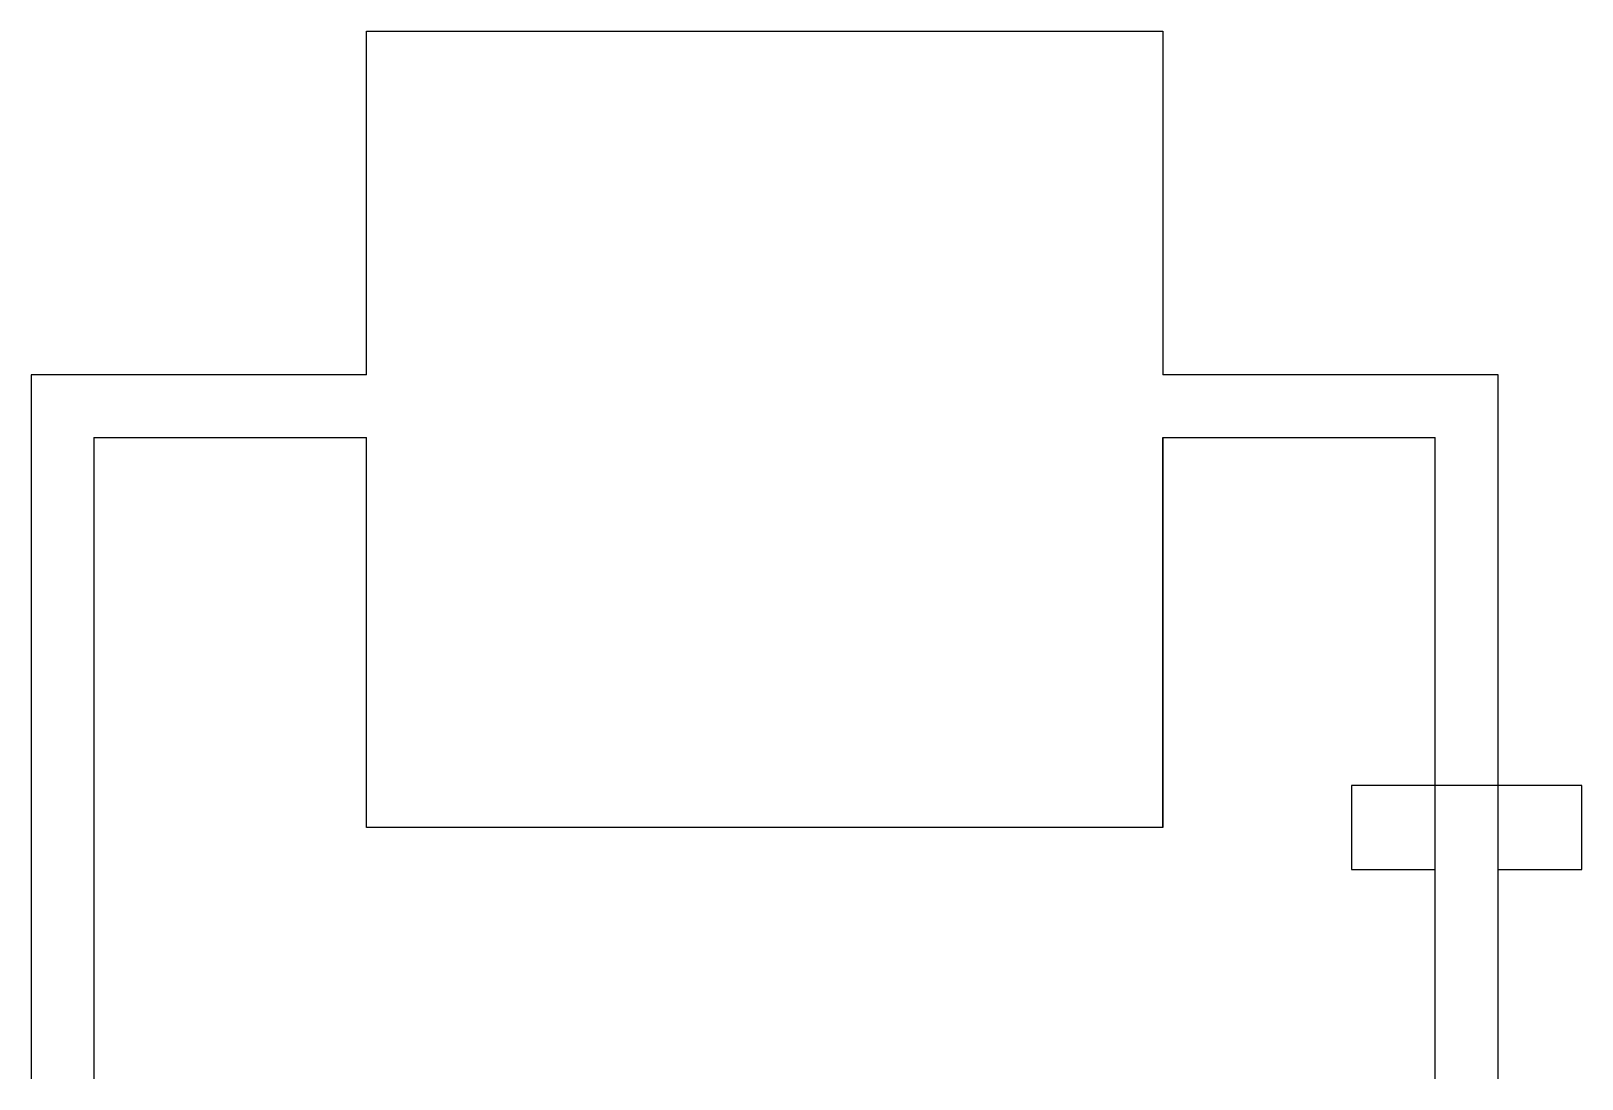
# Model space of a CAD drawing. Header units: inches. Extents: x 977.5 to 996, y 575.9 to 588.4.
import ezdxf

# ---------------------------------------------------------------- set-up
doc = ezdxf.new("R2010")
doc.units = ezdxf.units.IN
doc.header["$MEASUREMENT"] = 0
doc.layers.get('0').update_dxf_attribs({"color": 1})

msp = doc.modelspace()

# ---------------------------------------------------------------- linework, layer by layer
for p, q in [((981.509, 584.346), (981.509, 588.446)), ((981.509, 588.446), (991.009, 588.446)), ((991.009, 588.446), (991.009, 584.346)), ((981.509, 584.346), (977.509, 584.346)), ((977.509, 584.346), (977.509, 575.946)), ((995.009, 584.346), (991.009, 584.346)), ((995.009, 575.946), (995.009, 584.346)), ((978.259, 583.596), (981.509, 583.596)), ((978.259, 583.596), (978.259, 575.946)), ((981.509, 578.946), (981.509, 583.596)), ((991.009, 583.596), (991.009, 578.946)), ((991.009, 578.946), (991.009, 583.596)), ((991.009, 583.596), (994.259, 583.596)), ((994.259, 575.946), (994.259, 583.596)), ((994.259, 579.446), (993.259, 579.446)), ((993.259, 579.446), (993.259, 578.446)), ((996.009, 579.446), (994.259, 579.446)), ((996.009, 578.446), (996.009, 579.446)), ((991.009, 578.946), (981.509, 578.946)), ((993.259, 578.446), (994.259, 578.446)), ((995.009, 575.946), (995.009, 578.446)), ((995.009, 578.446), (996.009, 578.446))]:
    msp.add_line(p, q)

doc.saveas('drawing.dxf')
